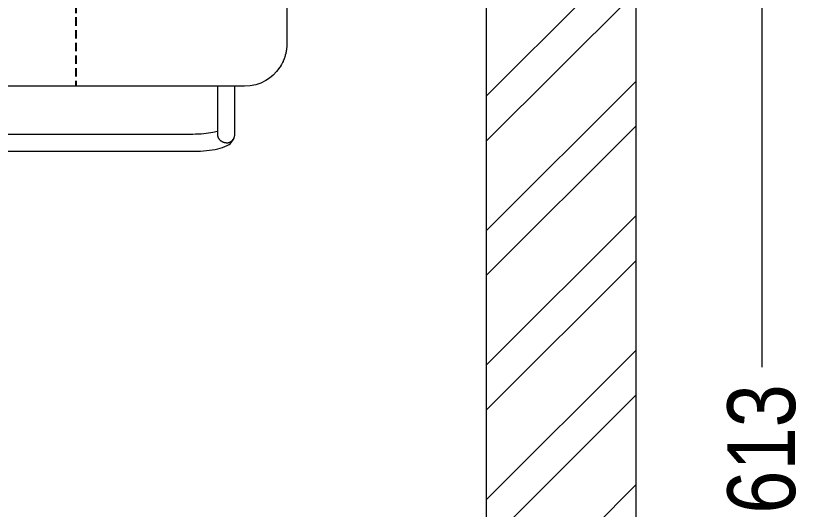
# Model space of a CAD drawing. Header units: millimetres. Extents: x 4444 to 22214, y -867569 to -857440.
# Drawn here: x 21082 to 22022, y -859945 to -859363 of the extents above; entities that cross this region are included whole.
import ezdxf
from ezdxf.lldxf.tags import DXFTag

# ---------------------------------------------------------------- set-up
doc = ezdxf.new("R2010")
doc.units = ezdxf.units.MM
doc.header["$LTSCALE"] = 40
doc.header["$PDMODE"] = 3
doc.linetypes.add('HIDDEN', pattern=[0.375, 0.25, -0.125])
for name, color, linetype, lineweight in [('A-WALL-MASY', 1, 'Continuous', 9), ('dimensions', 149, 'Continuous', 5), ('LENS_FURNITURE', 13, 'Continuous', 9), ('LENS_PARTITION', 21, 'Continuous', 25), ('wall hatch', 22, 'Continuous', 9)]:
    doc.layers.add(name, color=color, linetype=linetype, lineweight=lineweight)
doc.styles.get("Standard").update_dxf_attribs({"font": 'ARIALN.TTF'})
tags = doc.linetypes.add('DASHED2', pattern=[0.375, 0.25, -0.125]).pattern_tags.tags
tags[6:7] = [DXFTag(74, 4), DXFTag(75, 0), DXFTag(340, '0'), DXFTag(46, 1.0), DXFTag(50, 0.0), DXFTag(44, 0.0), DXFTag(45, 0.0)]
tags[4:5] = [DXFTag(74, 4), DXFTag(75, 0), DXFTag(340, '0'), DXFTag(46, 1.0), DXFTag(50, 0.0), DXFTag(44, 0.0), DXFTag(45, 0.0)]
doc.dimstyles.new('Working', dxfattribs={"dimscale": 0.8, "dimtxt": 100, "dimasz": 50, "dimexe": 50, "dimexo": 50, "dimgap": 25, "dimtad": 1, "dimdec": 0, "dimtxsty": 'Standard', "dimblk": 'ARCHTICK', "dimcen": 0, "dimdle": 50, "dimclrd": 250, "dimclre": 8, "dimclrt": 7, "dimazin": 3, "dimtfac": 1, "dimtdec": 0, "dimtmove": 1, "dimatfit": 3, "dimfxl": 3, "dimlwd": 5, "dimlwe": 0})

# ---------------------------------------------------------------- blocks, each defined once
blk = doc.blocks.new('awefqwf')
at = {"layer": 'wall hatch'}
h = blk.add_hatch(dxfattribs=at)
h.set_pattern_fill('ANSI32', color=256, scale=300, angle=-0.1300000000000173)
h.set_pattern_definition([(44.86999999999998, (-16178221.8551124, 1096019.62059955), (-79.36881615726077, 79.72980008625973), []), (44.86999999999998, (-16178168.82224041, 1096019.500271574), (-79.36881615726077, 79.72980008625973), [])])
h.paths.add_polyline_path([(-13124, -6636), (-8523, -6636), (-8523, -6455), (-6255, -6455), (-6255, -7141), (-5150, -7141), (-5150, -8989), (-4403, -8989), (-4403, -8776), (-4920, -8776), (-4920, -7019), (-4275, -7019), (-4275, -6225), (-4375, -6225), (-4375, -6911), (-6025, -6911), (-6025, -6225), (-8753, -6225), (-8753, -6406), (-13124, -6406)])
h.paths.add_polyline_path([(-3615, -8439), (-3393, -8439), (-3393, -6225), (-3615, -6225)])
h.paths.add_polyline_path([(-3393, -8989), (0, -8989), (0, -4885), (-230, -4885), (-230, -8759), (-3393, -8759)])
h.paths.add_polyline_path([(-177, -4436), (0, -4436), (0, -443), (-177, -443)])
h.paths.add_polyline_path([(-8338, -286), (-4254, -286), (-4254, 0), (-8338, 0)])
h.paths.add_polyline_path([(-12948, -307), (-9029, -307), (-9029, 0), (-12948, -2.328306e-10)])
h.paths.add_polyline_path([(-3474, -230), (-684, -230), (-684, 0), (-3474, 0)])
at = {"layer": 'A-WALL-MASY'}
for p, q in [((-177, -443), (-177, -4436)), ((0, -443), (0, -4436))]:
    blk.add_line(p, q, dxfattribs=at)
blk = doc.blocks.new('_ArchTick')
at = {"const_width": 0.15}
blk.add_lwpolyline([(-0.5, -0.5), (0.5, 0.5)], dxfattribs=at)
blk = doc.blocks.new('*D125')
at = {"layer": 'Defpoints', "color": 0, "ltscale": 50, "transparency": 16777216}
for p in [(21129.88630240033, -858593.0549321929), (21636.88630240778, -861206.0549321929), (21962.34576094891, -861206.0549321929)]:
    blk.add_point(p, dxfattribs=at)
at = {"layer": 'dimensions', "color": 250, "linetype": 'DASHED2', "lineweight": 5, "ltscale": 50, "transparency": 16777216}
for p, q in [((21962.34576094891, -858553.0549321928), (21962.34576094891, -859781.0828994509)), ((21962.34576094891, -861246.0549321928), (21962.34576094891, -860018.0269649349))]:
    blk.add_line(p, q, dxfattribs=at)
at = {"layer": 'dimensions', "color": 8, "linetype": 'DASHED2', "lineweight": 0, "ltscale": 50, "transparency": 16777216}
for p, q in [((21562.34576094891, -858593.0549321929), (22002.34576094891, -858593.0549321929)), ((21676.88630240778, -861206.0549321929), (22002.34576094891, -861206.0549321929))]:
    blk.add_line(p, q, dxfattribs=at)
at = {"layer": 'dimensions', "color": 250, "lineweight": 5, "ltscale": 50, "transparency": 16777216, "xscale": 40, "yscale": 40, "zscale": 40}
for p, rotation in [((21962.34576094891, -858593.0549321929), 90), ((21962.34576094891, -861206.0549321929), 270)]:
    blk.add_blockref('_ArchTick', p, dxfattribs=dict(at, rotation=rotation))
at = {"layer": 'dimensions', "color": 7, "ltscale": 50, "transparency": 16777216, "insert": (21962.34576094866, -859899.5549321927), "char_height": 80, "attachment_point": 5, "rotation": 90, "bg_fill": 3, "box_fill_scale": 1.25, "bg_fill_color": 9, "bg_fill_true_color": 13158600, "bg_fill_transparency": 0}
blk.add_mtext('\\A1;2613', dxfattribs=at)
blk = doc.blocks.new('chr')
at = {"layer": 'Defpoints', "linetype": 'HIDDEN'}
blk.add_line((0, 205.7260339055501), (0, -205.7260339055793), dxfattribs=at)
at = {"layer": 'LENS_FURNITURE'}
for points in [[(248.4983131065965, 75.66981807732373), (248.6900555938482, 75.17676586922607), (248.7357086120173, 75.00328453583643), (248.7904920428992, 74.83893379979418), (248.8270146492869, 74.66545246637543), (248.8726674299687, 74.49197113484843), (248.9548428151756, 73.97152713645482), (248.9731041174382, 73.79804580492782), (248.9913651822135, 73.45108313995297), (249.0004958333448, 73.26847121102037), (249.0004958333448, -155.7268877471797)], [(249.0004958333448, -155.7268877471797), (248.9913651822135, -156.256462341058), (248.9822345301509, -156.7951675323129), (248.9731041174382, -157.3247421280539), (248.9457121640444, -157.8634473174461), (248.9274510992691, -158.4021525068674), (248.8544063642621, -159.4613016964868), (248.8087533470243, -160.000006885879), (248.7631003279239, -160.5295814797864), (248.7083168961108, -161.0591560736648), (248.6535329874605, -161.5978612649196), (248.5804882533848, -162.127435858798), (248.5165741704404, -162.6570104526763), (248.3522233990953, -163.7161596423247), (248.2609173618257, -164.2366036388266), (248.1696115639061, -164.766178232705), (248.0691748745739, -165.295752828446), (247.968738425523, -165.8161968249478), (247.8591713234782, -166.3366408233414), (247.7404735703021, -166.8662154172198), (247.621775817126, -167.3866594137216), (247.4939474128187, -167.8979728165723), (247.2200293019414, -168.9388608114386), (246.9278503647074, -169.9614876134437), (246.7726302444935, -170.4728010144317), (246.4439289402217, -171.4954278145451), (246.2704472793266, -172.0067412173957), (246.0969660952687, -172.5089240210072), (245.9143542591482, -173.0111068264814), (245.7226117718965, -173.5132896319555), (245.5308690462262, -174.0063418400532), (245.3299961462617, -174.5085246455273), (245.1291230078787, -175.001576853625), (244.7091154269874, -175.9876812679577), (244.4899809863418, -176.4716028805414), (244.0334512777627, -177.4394461057091), (243.796056009829, -177.9233677182928), (243.5586602659896, -178.3981587316375), (243.0656081903726, -179.3477407639147), (242.8099513817579, -179.8134011836082), (242.0155897168442, -181.2103824389632), (241.7416716050357, -181.6669122612802), (241.1755745569244, -182.5799719077768), (240.8833956196904, -183.0273711326881), (236.8568024355918, -188.3779006520635), (232.9671683069319, -192.4044936858117), (228.6575268357992, -195.974556897243), (224.0100531708449, -199.0150455166586), (218.3308223355561, -201.8363998194691), (212.3594123255462, -203.8999146163405), (205.821905028075, -205.2603734877485), (199.0378718115389, -205.7260339055793), (198.9922192692756, -205.7260339055793)], [(198.9922192692756, -205.7260339055793), (-199.0013494417071, -205.7260339055793)], [(-137.497651675716, -282.4230440822139), (137.4976519159972, -282.4230440822139), (139.478991586715, -282.4047828893236), (143.2316666599363, -282.3226075222483), (146.9386887140572, -282.158256786206), (150.6000579893589, -281.9208612786024), (154.1701212264597, -281.5921598065179), (157.6488784272223, -281.1904135629011), (161.0180682875216, -280.7064919521799), (164.259429981932, -280.1403949706582), (167.3638328593224, -279.482992028381), (170.340407570824, -278.7251525205502), (173.1891536395997, -277.848615261697), (175.9283323688432, -276.825988459721), (178.6035970151424, -275.5659661501413), (180.7218955019489, -274.2968132413225), (182.4293172992766, -273.0093991433096), (183.8445596825331, -271.6580708692782), (185.0406676242128, -270.1971754378756), (186.0176413627341, -268.6267128491017), (186.7572195958346, -266.9284219082328), (187.2594025619328, -265.1388250047749), (187.4876676537096, -263.2853139252402), (187.4967980673536, -262.7192169455812), (187.4967980673536, -205.7077727126889)], [(177.4987951107323, -272.4159103752463), (177.2613993659615, -272.4250409707602), (176.7866085935384, -272.4067797797324), (176.3118175817653, -272.37025739206), (176.0744218379259, -272.3428656017932), (175.8370265699923, -272.3063432178751), (175.5996310645714, -272.2606902347179), (175.3713659718632, -272.2241678507999), (175.1339707039296, -272.1693842702662), (174.9057056121528, -272.1146006915951), (174.4491756642237, -271.9867723413336), (174.2209108099341, -271.9137275697722), (173.9926459556445, -271.8315522008051), (173.7735117524862, -271.7493768337299), (173.335243107751, -271.5667649047973), (173.116108905524, -271.4663283429691), (172.9061048775911, -271.3567611874605), (172.6869706735015, -271.2471940301184), (172.4860975351184, -271.1376268708846), (172.2760937456041, -271.0189291180286), (171.8743477072566, -270.7632724175346), (171.6826052200049, -270.6263134698966), (171.4817318432033, -270.4893545241503), (171.2991200070828, -270.3432649809983), (171.107377519831, -270.1971754378756), (170.9247656837105, -270.0419552973472), (170.7512840228155, -269.8867351586814), (170.4043214153498, -269.5580336847633), (169.9112693397328, -269.0375896882615), (169.7651798706502, -268.8549777593289), (169.609959512949, -268.6723658303963), (169.4638700438663, -268.4806233040872), (169.3269112268463, -268.2888807796699), (169.1899521704763, -268.0880076578469), (169.0621240045875, -267.8962651334004), (168.9342956002801, -267.6953920097148), (168.6969000957906, -267.2753845732077), (168.4777656532824, -266.8553771385341), (168.3773292042315, -266.6362428219581), (168.2768927533179, -266.4262391027587), (168.1947171296924, -266.1979741925315), (168.1034113308415, -265.9788398759556), (168.0303665958345, -265.7597055631049), (167.948190972209, -265.5314406510151), (167.8203628063202, -265.0749108286982), (167.765579374507, -264.8375153210945), (167.7107954667881, -264.6092504108674), (167.6651426870376, -264.3718549014302), (167.6194896679371, -264.1435899912031), (167.5829673008993, -263.9061944817076), (167.5555755849927, -263.6687989759957), (167.500791914761, -262.9566124531848), (167.500791914761, -262.7192169455812), (167.500791914761, -205.7260339055793)], [(167.500791914761, -258.6469709286757), (166.8068664623424, -258.8934970336559), (165.3551019504666, -259.3500268541102), (163.5928964838385, -259.8156872738036), (161.5385125558823, -260.281347693468), (159.2193409297615, -260.7287469184084), (156.6536433845758, -261.1396237575682), (153.8688113987445, -261.504847617296), (150.9104982288554, -261.8152878964611), (147.815225765109, -262.0709445969551), (144.6012560240924, -262.2535565258877), (141.3051106594503, -262.3722542806063), (138.1459243502468, -262.4179072619008), (137.4976519159972, -262.4179072619008), (-137.497651675716, -262.4179072619008)], [(177.4987951107323, -272.4159103752463), (177.7361906161532, -272.4250409707602), (178.2109813895076, -272.4067797797324), (178.6857726387679, -272.37025739206), (178.9231679067015, -272.3428656017932), (179.1605634121224, -272.3063432178751), (179.3888285048306, -272.2606902347179), (179.6262240111827, -272.2241678507999), (179.854488864541, -272.1693842702662), (180.0918843708932, -272.1146006915951), (180.5484140794724, -271.9867723413336), (180.7766791721806, -271.9137275697722), (180.9958136137575, -271.8315522008051), (181.2240784680471, -271.7493768337299), (181.6623468734324, -271.5667649047973), (181.8814813150093, -271.4663283429691), (182.5114924460649, -271.1376268708846), (182.7123655853793, -271.0189291180286), (182.9223693758249, -270.8911007677671), (183.1141118621453, -270.7632724175346), (183.3149850014597, -270.6263134698966), (183.5067274887115, -270.4893545241503), (183.6984699759632, -270.3432649809983), (183.8810818111524, -270.1971754378756), (184.2463057208806, -269.8867351586814), (184.5932685667649, -269.5580336847633), (184.9219698710367, -269.2110710198176), (185.0771899912506, -269.0375896882615), (185.2324103489518, -268.8549777593289), (185.3784998189658, -268.6723658303963), (185.6706787552684, -268.2888807796699), (185.8076375722885, -268.0880076578469), (185.9354662150144, -267.8962651334004), (186.0632943809032, -267.6953920097148), (186.300690125674, -267.2753845732077), (186.519824327901, -266.8553771385341), (186.6202607788145, -266.6362428219581), (186.7115668151527, -266.4262391027587), (186.802872614935, -266.1979741925315), (186.9672233853489, -265.7597055631049), (187.1133130928501, -265.303175740788), (187.1772274142131, -265.0749108286982), (187.2320108450949, -264.8375153210945), (187.286794276908, -264.6092504108674), (187.3324472960084, -264.3718549014302), (187.3689699014649, -264.1435899912031), (187.4054920300841, -263.9061944817076), (187.4602757003158, -263.431403468363), (187.4785370025783, -263.1940079589258), (187.4967980673536, -262.7192169455812)]]:
    blk.add_lwpolyline(points, dxfattribs=at)
blk = doc.blocks.new('servgewrgtrs')
at = {"layer": 'LENS_PARTITION', "rotation": 90.00000000000003}
blk.add_blockref('chr', (0, 0), dxfattribs=at)

msp = doc.modelspace()

# ---------------------------------------------------------------- block references
at = {"layer": 'dimensions', "color": 3, "ltscale": 50, "true_color": 0x15f609}
msp.add_blockref('awefqwf', (21813.88630240032, -858363.0549321924), dxfattribs=at)

# ---------------------------------------------------------------- next in the draw order: dimensions: what is measured, and where the dimension line sits
dim = msp.add_linear_dim(base=(21962.34576094891, -861206.0549321929), p1=(21129.88630240032, -858593.0549321926), p2=(21636.88630240777, -861206.0549321924), angle=90, dimstyle='Working', override={"dimfxl": 500, "dimfxlon": 1, "dimtfill": 1, "dimarcsym": 1}, dxfattribs=at)
dim.commit()
dim.dimension.update_dxf_attribs({"geometry": '*D125', "text_midpoint": (21962.34576094866, -859899.5549321927)})

# ---------------------------------------------------------------- next in the draw order: block references
at = {"layer": 'LENS_PARTITION', "rotation": 270}
msp.add_blockref('servgewrgtrs', (21152.6789715066, -859240.4499289262), dxfattribs=at)

doc.saveas('drawing.dxf')
